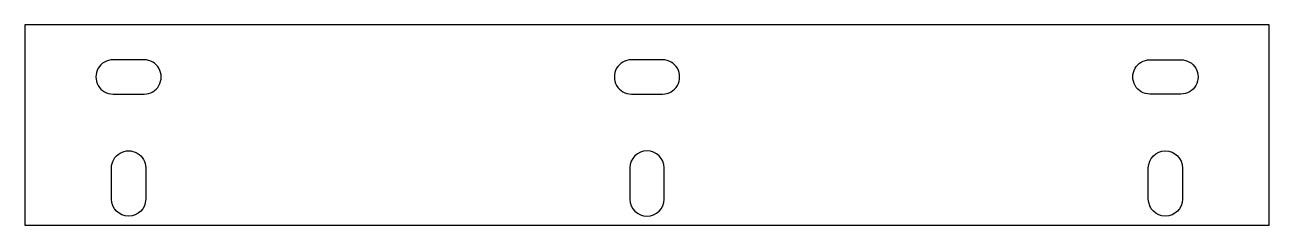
# Model space of a CAD drawing. Extents: x 45 to 165, y 208 to 227.
import ezdxf

# ---------------------------------------------------------------- set-up
doc = ezdxf.new("R2010")
doc.units = 0
doc.layers.add('Layer_1', color=7, linetype='CONTINUOUS')

msp = doc.modelspace()

# ---------------------------------------------------------------- linework, layer by layer
at = {"layer": 'Layer_1', "color": 7}
for p, q in [((45.2968, 226.871304), (45.2968, 207.60937)), ((165.29665, 226.871304), (45.2968, 226.871304)), ((165.29665, 207.60937), (165.29665, 226.871304)), ((56.796786, 223.521312), (53.796789, 223.521312)), ((106.796721, 223.521312), (103.796726, 223.521312)), ((153.796663, 223.521312), (156.796659, 223.521312)), ((153.796663, 223.521312), (153.796663, 223.521312)), ((53.796789, 220.221301), (56.796786, 220.221301)), ((103.796726, 220.221301), (106.796721, 220.221301)), ((156.796659, 220.221301), (153.796663, 220.221301)), ((53.646789, 210.109362), (53.646789, 213.109363)), ((56.946785, 213.109363), (56.946785, 210.109362)), ((103.646726, 213.109363), (103.646726, 210.109362)), ((106.946721, 210.109362), (106.946721, 213.109363)), ((153.646663, 210.109362), (153.646663, 213.109363)), ((156.946659, 213.109363), (156.946659, 210.109362)), ((53.646789, 210.109362), (53.646789, 210.109362)), ((153.646663, 210.109362), (153.646663, 210.109362)), ((45.2968, 207.60937), (165.29665, 207.60937))]:
    msp.add_line(p, q, dxfattribs=at)
for points in [[(53.796789, 223.521312), (53.207299, 223.521312), (52.662587, 223.206823), (52.367842, 222.69631)], [(58.225732, 222.69631), (57.930987, 223.206823), (57.386276, 223.521312), (56.796786, 223.521312)], [(103.796726, 223.521312), (103.207235, 223.521312), (102.662524, 223.206823), (102.367779, 222.69631)], [(108.225668, 222.69631), (107.930923, 223.206823), (107.386211, 223.521312), (106.796721, 223.521312)], [(152.367716, 222.69631), (152.662462, 223.206823), (153.207173, 223.521312), (153.796663, 223.521312)], [(156.796659, 223.521312), (157.386149, 223.521312), (157.930861, 223.206823), (158.225606, 222.69631)], [(52.367842, 222.69631), (52.073097, 222.185796), (52.073097, 221.556817), (52.367842, 221.046304)], [(58.225732, 221.046304), (58.520478, 221.556817), (58.520478, 222.185796), (58.225732, 222.69631)], [(102.367779, 222.69631), (102.073034, 222.185796), (102.073034, 221.556817), (102.367779, 221.046304)], [(108.225668, 221.046304), (108.520413, 221.556817), (108.520413, 222.185796), (108.225668, 222.69631)], [(152.367716, 221.046304), (152.072971, 221.556817), (152.072971, 222.185796), (152.367716, 222.69631)], [(158.225606, 222.69631), (158.520351, 222.185796), (158.520351, 221.556817), (158.225606, 221.046304)], [(52.367842, 221.046304), (52.662587, 220.53579), (53.207299, 220.221301), (53.796789, 220.221301)], [(56.796786, 220.221301), (57.386276, 220.221301), (57.930987, 220.53579), (58.225732, 221.046304)], [(102.367779, 221.046304), (102.662524, 220.53579), (103.207235, 220.221301), (103.796726, 220.221301)], [(106.796721, 220.221301), (107.386211, 220.221301), (107.930923, 220.53579), (108.225668, 221.046304)], [(153.796663, 220.221301), (153.207173, 220.221301), (152.662462, 220.53579), (152.367716, 221.046304)], [(158.225606, 221.046304), (157.930861, 220.53579), (157.386149, 220.221301), (156.796659, 220.221301)], [(54.471788, 214.538303), (54.9823, 214.833047), (55.611275, 214.833047), (56.121786, 214.538303)], [(53.646789, 213.109363), (53.646789, 213.69885), (53.961277, 214.243559), (54.471788, 214.538303)], [(56.121786, 214.538303), (56.632297, 214.243559), (56.946785, 213.69885), (56.946785, 213.109363)], [(105.296723, 214.7587), (104.385713, 214.7587), (103.64709, 214.020373), (103.646726, 213.109363)], [(106.946721, 213.109363), (106.946356, 214.020373), (106.207734, 214.7587), (105.296723, 214.7587)], [(153.646663, 213.109363), (153.647028, 214.020373), (154.38565, 214.7587), (155.296661, 214.7587)], [(155.296661, 214.7587), (156.207672, 214.7587), (156.946294, 214.020373), (156.946659, 213.109363)], [(55.296787, 208.459364), (54.385519, 208.459364), (53.646789, 209.198093), (53.646789, 210.109362)], [(56.946785, 210.109362), (56.946785, 209.198093), (56.208056, 208.459364), (55.296787, 208.459364)], [(103.646726, 210.109362), (103.64709, 209.198351), (104.385713, 208.460025), (105.296723, 208.460025)], [(105.296723, 208.460025), (106.207734, 208.460025), (106.946356, 209.198351), (106.946721, 210.109362)], [(155.296661, 208.460025), (154.38565, 208.460025), (153.647028, 209.198351), (153.646663, 210.109362)], [(156.946659, 210.109362), (156.946294, 209.198351), (156.207672, 208.460025), (155.296661, 208.460025)]]:
    msp.add_open_spline(points, degree=3, dxfattribs=at)

doc.saveas('drawing.dxf')
